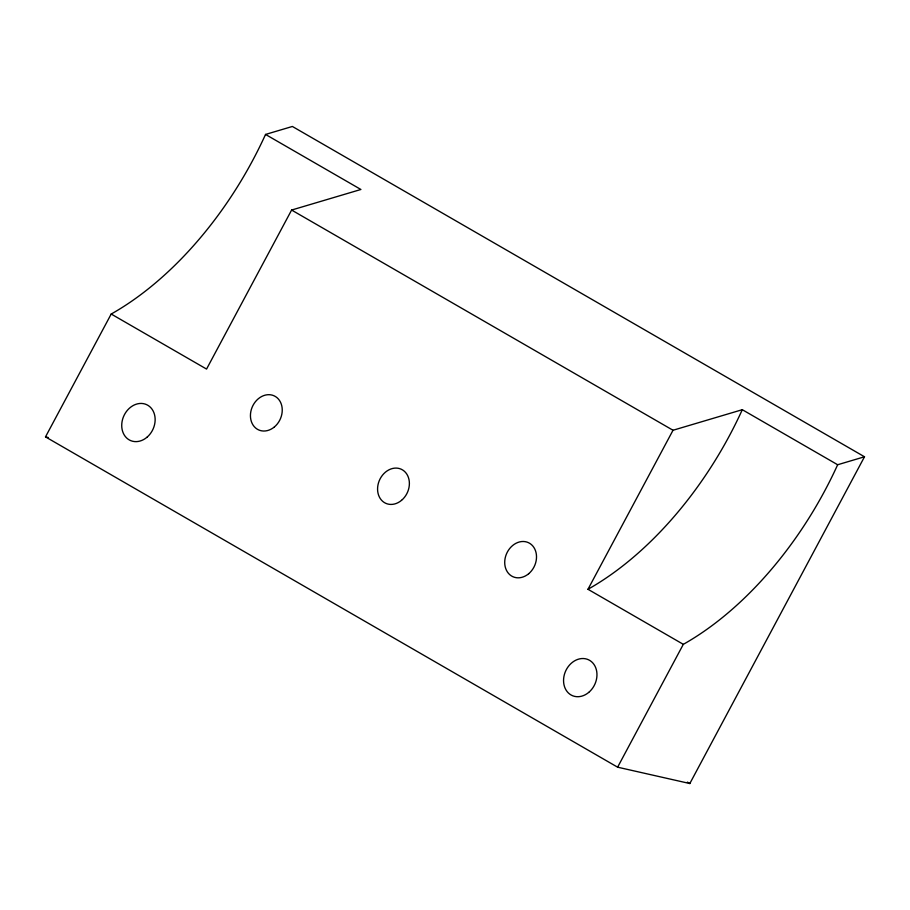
<?xml version="1.0" encoding="UTF-8"?>
<svg xmlns="http://www.w3.org/2000/svg" width="910" height="910" viewBox="0 0 910 910"><rect width="100%" height="100%" fill="white"/><g stroke="black" fill="none" stroke-linecap="round" stroke-linejoin="round"><path stroke-width="1.36" d="M45.5 436.88L111.202 314.03A264.082 152.47 -60 0 0 265.538 134.441L292.383 126.467L864.5 456.774L689.826 783.533L617.617 767.187L45.5 436.88L48.23 437.494M265.538 134.441L360.895 189.485L291.61 210.051L206.559 369.073L111.202 314.03M837.655 464.748A264.082 152.47 -60 0 1 683.319 644.337L587.974 589.282L673.025 430.259L742.298 409.693L837.655 464.748L864.5 456.774M617.617 767.187L683.319 644.337M291.61 210.051L673.025 430.259M687.368 782.111L689.826 783.533M742.298 409.693A264.082 152.47 -60 0 1 587.974 589.282M528.676 573.732A18.723 15.265 -65.6 0 0 528.471 542.667A18.723 15.265 -65.6 0 0 504.709 562.573A18.723 15.265 -65.6 0 0 528.676 573.732M274.399 426.938A18.723 15.265 -65.6 0 0 274.194 395.861A18.723 15.265 -65.6 0 0 250.432 415.768A18.723 15.265 -65.6 0 0 274.399 426.938M401.537 500.341A18.723 15.265 -65.6 0 0 401.333 469.264A18.723 15.265 -65.6 0 0 377.57 489.171A18.723 15.265 -65.6 0 0 401.537 500.341M146.897 437.323A19.667 16.027 -65.6 0 0 146.692 404.677A19.667 16.027 -65.6 0 0 121.724 425.584A19.667 16.027 -65.6 0 0 146.897 437.323M588.724 692.408A19.667 16.027 -65.6 0 0 588.508 659.761A19.667 16.027 -65.6 0 0 563.552 680.669A19.667 16.027 -65.6 0 0 588.724 692.408"/></g></svg>
